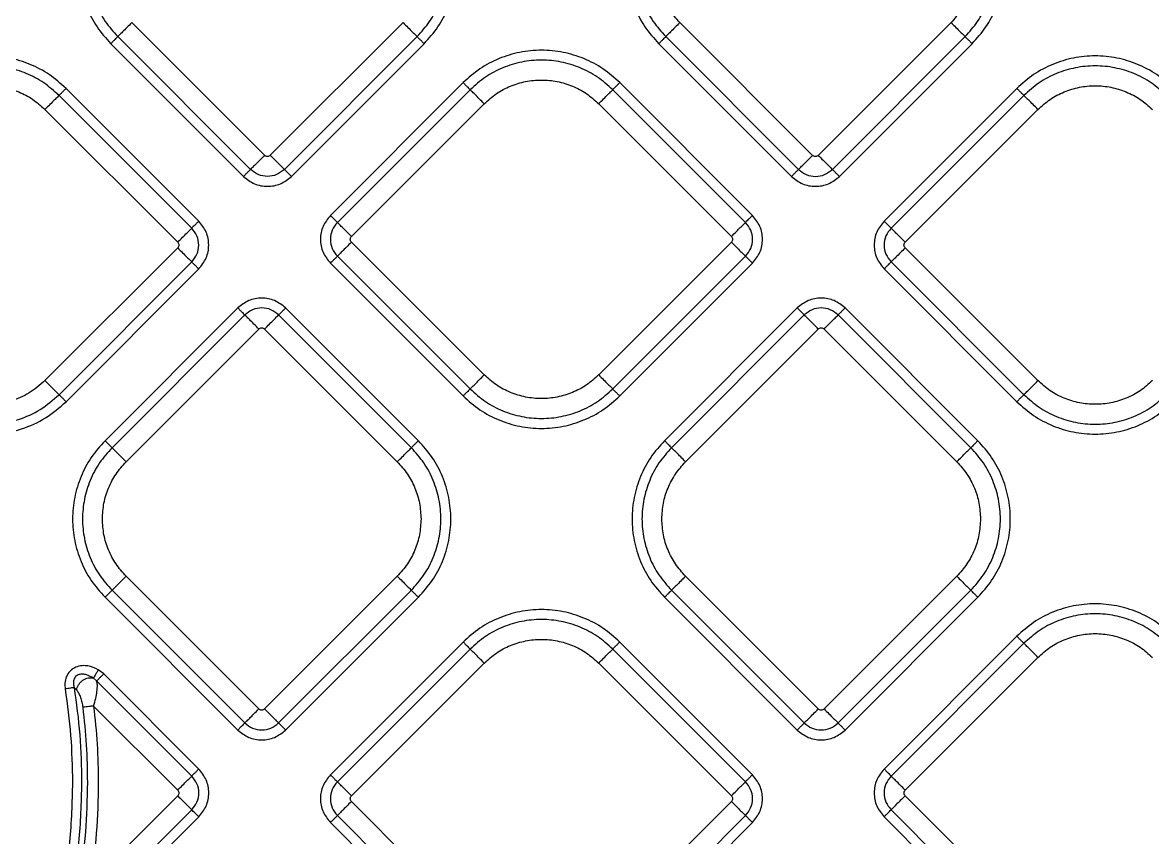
# Model space of a CAD drawing. Extents: x 400 to 501, y 484 to 634.
# Drawn here: x 439.63 to 445.24, y 544.39 to 548.44 of the extents above; entities that cross this region are included whole.
import ezdxf

# ---------------------------------------------------------------- set-up
doc = ezdxf.new("R2010")
doc.units = 0
doc.header["$MEASUREMENT"] = 0
doc.layers.add('DIM', color=3, linetype='Continuous')
doc.layers.add('GEOMETRY', color=3, linetype='Continuous', lineweight=25)

# ---------------------------------------------------------------- blocks, each defined once
blk = doc.blocks.new('2026 GRANDEE')
at = {"layer": 'GEOMETRY', "ltscale": 16}
for p, q in [((-9.5928, -49.0601), (-10.2516, -48.4013)), ((-8.9057, -48.4013), (-9.5645, -49.0601)), ((-6.8733, -49.0602), (-7.5321, -48.4013)), ((-6.1862, -48.4013), (-6.845, -49.0602)), ((-10.3213, -48.471), (-9.6625, -49.1299)), ((-9.4948, -49.1299), (-8.836, -48.471)), ((-7.6019, -48.4711), (-6.943, -49.1299)), ((-6.7753, -49.1299), (-6.1165, -48.4711)), ((-10.3562, -48.5059), (-9.6974, -49.1647)), ((-9.4599, -49.1647), (-8.8011, -48.5059)), ((-7.6367, -48.5059), (-6.9779, -49.1647)), ((-6.7404, -49.1648), (-6.0816, -48.5059)), ((-8.6075, -48.6994), (-9.2664, -49.3583)), ((-7.1714, -49.3583), (-7.8302, -48.6994)), ((-9.9543, -49.4216), (-10.6131, -48.7628)), ((-9.9194, -49.3868), (-10.5783, -48.7279)), ((-8.5727, -48.7343), (-9.2315, -49.3931)), ((-7.2063, -49.3931), (-7.8651, -48.7343)), ((-5.8596, -48.7279), (-6.5184, -49.3868)), ((-5.8247, -48.7628), (-6.4835, -49.4216)), ((-10.6829, -48.8325), (-10.024, -49.4914)), ((-9.1618, -49.4629), (-8.503, -48.804)), ((-7.9348, -48.804), (-7.276, -49.4629)), ((-6.4138, -49.4914), (-5.755, -48.8325)), ((-8.503, -50.15), (-9.1618, -49.4911)), ((-7.276, -49.4911), (-7.9348, -50.15)), ((-10.024, -49.5196), (-10.6829, -50.1785)), ((-9.2315, -49.5609), (-8.5727, -50.2197)), ((-7.8651, -50.2197), (-7.2063, -49.5609)), ((-5.755, -50.1785), (-6.4138, -49.5196)), ((-10.6131, -50.2482), (-9.9543, -49.5894)), ((-9.2664, -49.5957), (-8.6075, -50.2546)), ((-7.8302, -50.2546), (-7.1714, -49.5957)), ((-6.4835, -49.5894), (-5.8247, -50.2482)), ((-10.5783, -50.2831), (-9.9194, -49.6242)), ((-6.5184, -49.6242), (-5.8596, -50.2831)), ((-9.7259, -49.8178), (-10.3847, -50.4766)), ((-8.8296, -50.4766), (-9.4884, -49.8178)), ((-6.9494, -49.8178), (-7.6082, -50.4766)), ((-6.0531, -50.4766), (-6.7119, -49.8178)), ((-9.691, -49.8526), (-10.3499, -50.5115)), ((-8.8645, -50.5115), (-9.5233, -49.8526)), ((-6.9145, -49.8526), (-7.5733, -50.5114)), ((-6.088, -50.5114), (-6.7468, -49.8526)), ((-10.2801, -50.5812), (-9.6213, -49.9224)), ((-9.593, -49.9224), (-8.9342, -50.5812)), ((-7.5036, -50.5812), (-6.8448, -49.9223)), ((-6.8165, -49.9223), (-6.1577, -50.5812)), ((-9.6213, -51.8082), (-10.2801, -51.1493)), ((-8.9342, -51.1493), (-9.593, -51.8082)), ((-6.8448, -51.8081), (-7.5036, -51.1493)), ((-6.1577, -51.1493), (-6.8165, -51.8081)), ((-10.3499, -51.2191), (-9.691, -51.8779)), ((-9.5233, -51.8779), (-8.8645, -51.2191)), ((-7.5733, -51.219), (-6.9145, -51.8779)), ((-6.7468, -51.8779), (-6.088, -51.219)), ((-10.3847, -51.2539), (-9.7259, -51.9127)), ((-9.4884, -51.9128), (-8.8296, -51.2539)), ((-7.6082, -51.2539), (-6.9494, -51.9127)), ((-6.7119, -51.9127), (-6.0531, -51.2539)), ((-5.8595, -51.4474), (-6.5184, -52.1063)), ((-8.6076, -51.4759), (-9.2664, -52.1348)), ((-8.5727, -51.5108), (-9.2315, -52.1696)), ((-7.2063, -52.1696), (-7.8651, -51.5108)), ((-7.1714, -52.1348), (-7.8303, -51.4759)), ((-5.8247, -51.4823), (-6.4835, -52.1411)), ((-9.1618, -52.2394), (-8.503, -51.5805)), ((-7.9349, -51.5805), (-7.276, -52.2394)), ((-6.4138, -52.2109), (-5.755, -51.552)), ((-10.3915, -51.6342), (-10.418, -51.6137)), ((-9.9194, -52.1063), (-10.3915, -51.6342)), ((-10.4264, -51.6691), (-10.4424, -51.656)), ((-9.9543, -52.1411), (-10.4264, -51.6691)), ((-10.5378, -51.702), (-10.5254, -51.7148)), ((-10.4412, -51.7936), (-10.024, -52.2109)), ((-10.024, -52.2391), (-10.4583, -52.6735)), ((-5.755, -52.898), (-6.4138, -52.2391)), ((-10.4477, -52.8022), (-9.9543, -52.3089)), ((-8.503, -52.9265), (-9.1618, -52.2676)), ((-7.276, -52.2676), (-7.9349, -52.9265)), ((-6.4835, -52.3089), (-6.0214, -52.771)), ((-10.4128, -52.8371), (-9.9194, -52.3437)), ((-9.2315, -52.3374), (-8.5727, -52.9962)), ((-7.8651, -52.9962), (-7.2063, -52.3374)), ((-6.5184, -52.3437), (-6.0562, -52.8059)), ((-9.2664, -52.3722), (-8.6076, -53.0311)), ((-7.8303, -53.0311), (-7.1714, -52.3722))]:
    blk.add_line(p, q, dxfattribs=at)
for points in [[(-10.3562, -47.7286), (-10.3802, -47.7555), (-10.4282, -47.8092), (-10.4784, -47.9057), (-10.5102, -48.0093), (-10.5207, -48.1172), (-10.5102, -48.2252), (-10.4784, -48.3287), (-10.4282, -48.4252), (-10.3802, -48.479), (-10.3562, -48.5059)], [(-10.3213, -47.7634), (-10.3432, -47.7879), (-10.3869, -47.8369), (-10.4326, -47.9247), (-10.4615, -48.019), (-10.4711, -48.1172), (-10.4615, -48.2155), (-10.4326, -48.3098), (-10.3869, -48.3976), (-10.3432, -48.4466), (-10.3213, -48.471)], [(-8.836, -48.471), (-8.8141, -48.4466), (-8.7704, -48.3976), (-8.7247, -48.3098), (-8.6958, -48.2155), (-8.6862, -48.1172), (-8.6958, -48.019), (-8.7247, -47.9247), (-8.7704, -47.8369), (-8.8141, -47.7879), (-8.836, -47.7634)], [(-8.8011, -48.5059), (-8.7771, -48.479), (-8.7291, -48.4252), (-8.6789, -48.3287), (-8.6471, -48.2252), (-8.6366, -48.1172), (-8.6471, -48.0093), (-8.6789, -47.9057), (-8.7291, -47.8092), (-8.7771, -47.7555), (-8.8011, -47.7286)], [(-7.6367, -47.7286), (-7.6607, -47.7555), (-7.7087, -47.8093), (-7.759, -47.9058), (-7.7907, -48.0093), (-7.8012, -48.1173), (-7.7907, -48.2252), (-7.759, -48.3288), (-7.7087, -48.4253), (-7.6607, -48.479), (-7.6367, -48.5059)], [(-7.6019, -47.7635), (-7.6237, -47.788), (-7.6674, -47.8369), (-7.7131, -47.9247), (-7.742, -48.019), (-7.7516, -48.1173), (-7.742, -48.2155), (-7.7131, -48.3098), (-7.6674, -48.3976), (-7.6237, -48.4466), (-7.6019, -48.4711)], [(-6.1165, -48.4711), (-6.0946, -48.4466), (-6.0509, -48.3976), (-6.0052, -48.3098), (-5.9763, -48.2155), (-5.9667, -48.1173), (-5.9763, -48.019), (-6.0052, -47.9247), (-6.0509, -47.8369), (-6.0946, -47.788), (-6.1165, -47.7635)], [(-6.0816, -48.5059), (-6.0576, -48.479), (-6.0096, -48.4253), (-5.9594, -48.3288), (-5.9277, -48.2252), (-5.9171, -48.1173), (-5.9277, -48.0093), (-5.9594, -47.9058), (-6.0096, -47.8093), (-6.0576, -47.7555), (-6.0816, -47.7286)], [(-7.5321, -48.4013), (-7.5497, -48.3817), (-7.5848, -48.3424), (-7.6213, -48.2719), (-7.6453, -48.1962), (-7.6483, -48.1436), (-7.6498, -48.1173)], [(-6.0685, -48.1173), (-6.07, -48.1436), (-6.073, -48.1962), (-6.097, -48.2719), (-6.1335, -48.3424), (-6.1686, -48.3817), (-6.1862, -48.4013)], [(-10.2516, -48.4013), (-10.2599, -48.4096), (-10.2765, -48.4261), (-10.2981, -48.4478), (-10.3147, -48.4644), (-10.3191, -48.4688), (-10.3213, -48.471)], [(-8.9057, -48.4013), (-8.8974, -48.4096), (-8.8808, -48.4261), (-8.8592, -48.4478), (-8.8426, -48.4644), (-8.8382, -48.4688), (-8.836, -48.471)], [(-7.5321, -48.4013), (-7.5404, -48.4096), (-7.557, -48.4262), (-7.5786, -48.4478), (-7.5952, -48.4644), (-7.5996, -48.4688), (-7.6019, -48.4711)], [(-6.1862, -48.4013), (-6.1779, -48.4096), (-6.1614, -48.4262), (-6.1397, -48.4478), (-6.1231, -48.4644), (-6.1187, -48.4688), (-6.1165, -48.4711)], [(-10.3562, -48.5059), (-10.3521, -48.5017), (-10.3438, -48.4935), (-10.333, -48.4826), (-10.3247, -48.4743), (-10.3225, -48.4721), (-10.3213, -48.471)], [(-8.8011, -48.5059), (-8.8052, -48.5017), (-8.8135, -48.4935), (-8.8243, -48.4826), (-8.8326, -48.4743), (-8.8348, -48.4721), (-8.836, -48.471)], [(-7.6367, -48.5059), (-7.6326, -48.5018), (-7.6243, -48.4935), (-7.6135, -48.4827), (-7.6052, -48.4744), (-7.603, -48.4722), (-7.6019, -48.4711)], [(-6.0816, -48.5059), (-6.0857, -48.5018), (-6.094, -48.4935), (-6.1048, -48.4827), (-6.1131, -48.4744), (-6.1154, -48.4722), (-6.1165, -48.4711)], [(-7.8302, -48.6994), (-7.8571, -48.6754), (-7.9109, -48.6275), (-8.0074, -48.5772), (-8.1109, -48.5455), (-8.2189, -48.5349), (-8.3269, -48.5455), (-8.4304, -48.5772), (-8.5269, -48.6275), (-8.5807, -48.6754), (-8.6075, -48.6994)], [(-10.5783, -48.7279), (-10.6052, -48.704), (-10.6589, -48.656), (-10.7554, -48.6057), (-10.859, -48.574), (-10.9669, -48.5634), (-11.0749, -48.574), (-11.1784, -48.6057), (-11.2749, -48.656), (-11.3287, -48.704), (-11.3556, -48.7279)], [(-7.8651, -48.7343), (-7.8896, -48.7125), (-7.9385, -48.6688), (-8.0264, -48.623), (-8.1206, -48.5942), (-8.2189, -48.5846), (-8.3172, -48.5942), (-8.4114, -48.623), (-8.4993, -48.6688), (-8.5482, -48.7125), (-8.5727, -48.7343)], [(-5.0823, -48.7279), (-5.1092, -48.704), (-5.1629, -48.656), (-5.2594, -48.6057), (-5.363, -48.574), (-5.4709, -48.5634), (-5.5789, -48.574), (-5.6824, -48.6057), (-5.7789, -48.656), (-5.8327, -48.704), (-5.8596, -48.7279)], [(-10.6131, -48.7628), (-10.6376, -48.741), (-10.6866, -48.6973), (-10.7744, -48.6515), (-10.8686, -48.6227), (-10.9669, -48.6131), (-11.0652, -48.6227), (-11.1595, -48.6515), (-11.2473, -48.6973), (-11.2962, -48.741), (-11.3207, -48.7628)], [(-5.1171, -48.7628), (-5.1416, -48.741), (-5.1906, -48.6973), (-5.2784, -48.6515), (-5.3726, -48.6227), (-5.4709, -48.6131), (-5.5692, -48.6227), (-5.6635, -48.6515), (-5.7513, -48.6973), (-5.8002, -48.741), (-5.8247, -48.7628)], [(-11.251, -48.8325), (-11.2313, -48.815), (-11.192, -48.7799), (-11.1215, -48.7432), (-11.0458, -48.72), (-10.9669, -48.7123), (-10.888, -48.72), (-10.8123, -48.7432), (-10.7418, -48.7799), (-10.7025, -48.815), (-10.6829, -48.8325)], [(-8.6075, -48.6994), (-8.6034, -48.7036), (-8.5951, -48.7119), (-8.5843, -48.7227), (-8.576, -48.731), (-8.5738, -48.7332), (-8.5727, -48.7343)], [(-8.503, -48.804), (-8.4833, -48.7865), (-8.444, -48.7514), (-8.3735, -48.7147), (-8.2978, -48.6915), (-8.2189, -48.6838), (-8.14, -48.6915), (-8.0643, -48.7147), (-7.9938, -48.7514), (-7.9545, -48.7865), (-7.9348, -48.804)], [(-7.8302, -48.6994), (-7.8344, -48.7036), (-7.8427, -48.7119), (-7.8535, -48.7227), (-7.8618, -48.731), (-7.864, -48.7332), (-7.8651, -48.7343)], [(-5.755, -48.8325), (-5.7353, -48.815), (-5.696, -48.7799), (-5.6255, -48.7432), (-5.5498, -48.72), (-5.4709, -48.7123), (-5.392, -48.72), (-5.3163, -48.7432), (-5.2458, -48.7799), (-5.2065, -48.815), (-5.1869, -48.8325)], [(-10.6131, -48.7628), (-10.6153, -48.765), (-10.6198, -48.7694), (-10.6364, -48.786), (-10.658, -48.8077), (-10.6746, -48.8243), (-10.6829, -48.8325)], [(-10.6131, -48.7628), (-10.612, -48.7617), (-10.6098, -48.7595), (-10.6015, -48.7512), (-10.5907, -48.7404), (-10.5824, -48.7321), (-10.5783, -48.7279)], [(-8.503, -48.804), (-8.5112, -48.7957), (-8.5278, -48.7792), (-8.5494, -48.7575), (-8.566, -48.7409), (-8.5705, -48.7365), (-8.5727, -48.7343)], [(-7.9348, -48.804), (-7.9265, -48.7957), (-7.91, -48.7792), (-7.8883, -48.7575), (-7.8717, -48.7409), (-7.8673, -48.7365), (-7.8651, -48.7343)], [(-5.8596, -48.7279), (-5.8554, -48.7321), (-5.8472, -48.7404), (-5.8363, -48.7512), (-5.828, -48.7595), (-5.8258, -48.7617), (-5.8247, -48.7628)], [(-5.755, -48.8325), (-5.7633, -48.8243), (-5.7798, -48.8077), (-5.8015, -48.786), (-5.8181, -48.7694), (-5.8225, -48.765), (-5.8247, -48.7628)], [(-9.5928, -49.0601), (-9.6011, -49.0684), (-9.6176, -49.085), (-9.6393, -49.1066), (-9.6559, -49.1232), (-9.6603, -49.1276), (-9.6625, -49.1299)], [(-9.5645, -49.0601), (-9.5562, -49.0684), (-9.5397, -49.085), (-9.518, -49.1066), (-9.5014, -49.1232), (-9.497, -49.1276), (-9.4948, -49.1299)], [(-6.943, -49.1299), (-6.9408, -49.1277), (-6.9364, -49.1233), (-6.9198, -49.1067), (-6.8981, -49.085), (-6.8816, -49.0684), (-6.8733, -49.0602)], [(-6.845, -49.0602), (-6.8367, -49.0684), (-6.8202, -49.085), (-6.7985, -49.1067), (-6.7819, -49.1233), (-6.7775, -49.1277), (-6.7753, -49.1299)], [(-9.6625, -49.1299), (-9.6636, -49.131), (-9.6658, -49.1332), (-9.6741, -49.1415), (-9.685, -49.1523), (-9.6932, -49.1606), (-9.6974, -49.1647)], [(-9.4599, -49.1647), (-9.4641, -49.1606), (-9.4723, -49.1523), (-9.4832, -49.1415), (-9.4915, -49.1332), (-9.4937, -49.131), (-9.4948, -49.1299)], [(-6.943, -49.1299), (-6.9441, -49.131), (-6.9463, -49.1332), (-6.9546, -49.1415), (-6.9655, -49.1523), (-6.9737, -49.1606), (-6.9779, -49.1647)], [(-6.7404, -49.1647), (-6.7446, -49.1606), (-6.7529, -49.1523), (-6.7637, -49.1415), (-6.772, -49.1332), (-6.7742, -49.131), (-6.7753, -49.1299)], [(-9.9194, -49.3868), (-9.9236, -49.3909), (-9.9319, -49.3992), (-9.9427, -49.41), (-9.951, -49.4183), (-9.9532, -49.4205), (-9.9543, -49.4216)], [(-9.2664, -49.3583), (-9.2622, -49.3624), (-9.254, -49.3707), (-9.2431, -49.3815), (-9.2348, -49.3898), (-9.2326, -49.392), (-9.2315, -49.3931)], [(-9.1618, -49.4629), (-9.1701, -49.4546), (-9.1866, -49.438), (-9.2083, -49.4164), (-9.2249, -49.3998), (-9.2293, -49.3953), (-9.2315, -49.3931)], [(-7.276, -49.4629), (-7.2677, -49.4546), (-7.2512, -49.438), (-7.2295, -49.4164), (-7.2129, -49.3998), (-7.2085, -49.3953), (-7.2063, -49.3931)], [(-7.1714, -49.3583), (-7.1755, -49.3624), (-7.1838, -49.3707), (-7.1947, -49.3815), (-7.203, -49.3898), (-7.2052, -49.392), (-7.2063, -49.3931)], [(-6.5184, -49.3868), (-6.5143, -49.3909), (-6.506, -49.3992), (-6.4952, -49.41), (-6.4869, -49.4183), (-6.4847, -49.4205), (-6.4835, -49.4216)], [(-10.024, -49.4914), (-10.0157, -49.4831), (-9.9992, -49.4665), (-9.9775, -49.4449), (-9.9609, -49.4283), (-9.9565, -49.4239), (-9.9543, -49.4216)], [(-6.4138, -49.4914), (-6.4221, -49.4831), (-6.4387, -49.4665), (-6.4603, -49.4449), (-6.4769, -49.4283), (-6.4813, -49.4239), (-6.4835, -49.4216)], [(-9.1618, -49.4911), (-9.1701, -49.4994), (-9.1866, -49.516), (-9.2083, -49.5376), (-9.2249, -49.5542), (-9.2293, -49.5586), (-9.2315, -49.5609)], [(-7.276, -49.4911), (-7.2677, -49.4994), (-7.2512, -49.516), (-7.2295, -49.5376), (-7.2129, -49.5542), (-7.2085, -49.5586), (-7.2063, -49.5609)], [(-10.024, -49.5196), (-10.0157, -49.5279), (-9.9992, -49.5445), (-9.9775, -49.5661), (-9.9609, -49.5827), (-9.9565, -49.5872), (-9.9543, -49.5894)], [(-9.2664, -49.5957), (-9.2622, -49.5916), (-9.254, -49.5833), (-9.2431, -49.5725), (-9.2348, -49.5642), (-9.2326, -49.562), (-9.2315, -49.5609)], [(-7.1714, -49.5957), (-7.1755, -49.5916), (-7.1838, -49.5833), (-7.1947, -49.5725), (-7.203, -49.5642), (-7.2052, -49.562), (-7.2063, -49.5609)], [(-6.4138, -49.5196), (-6.4221, -49.5279), (-6.4387, -49.5445), (-6.4603, -49.5661), (-6.4769, -49.5827), (-6.4813, -49.5872), (-6.4835, -49.5894)], [(-9.9194, -49.6242), (-9.9236, -49.6201), (-9.9319, -49.6118), (-9.9427, -49.601), (-9.951, -49.5927), (-9.9532, -49.5905), (-9.9543, -49.5894)], [(-6.5184, -49.6242), (-6.5143, -49.6201), (-6.506, -49.6118), (-6.4952, -49.601), (-6.4869, -49.5927), (-6.4847, -49.5905), (-6.4835, -49.5894)], [(-9.7259, -49.8178), (-9.7217, -49.8219), (-9.7135, -49.8302), (-9.7026, -49.841), (-9.6943, -49.8493), (-9.6921, -49.8515), (-9.691, -49.8526)], [(-9.4884, -49.8178), (-9.4926, -49.8219), (-9.5009, -49.8302), (-9.5117, -49.841), (-9.52, -49.8493), (-9.5222, -49.8515), (-9.5233, -49.8526)], [(-6.9494, -49.8178), (-6.9452, -49.8219), (-6.937, -49.8302), (-6.9261, -49.841), (-6.9178, -49.8493), (-6.9156, -49.8515), (-6.9145, -49.8526)], [(-6.7119, -49.8178), (-6.7161, -49.8219), (-6.7243, -49.8302), (-6.7352, -49.841), (-6.7435, -49.8493), (-6.7457, -49.8515), (-6.7468, -49.8526)], [(-9.6213, -49.9224), (-9.6296, -49.9141), (-9.6461, -49.8975), (-9.6678, -49.8759), (-9.6844, -49.8593), (-9.6888, -49.8549), (-9.691, -49.8526)], [(-9.593, -49.9224), (-9.5847, -49.9141), (-9.5682, -49.8975), (-9.5465, -49.8759), (-9.5299, -49.8593), (-9.5255, -49.8549), (-9.5233, -49.8526)], [(-6.8448, -49.9223), (-6.8531, -49.9141), (-6.8696, -49.8975), (-6.8913, -49.8758), (-6.9079, -49.8593), (-6.9123, -49.8548), (-6.9145, -49.8526)], [(-6.8165, -49.9223), (-6.8082, -49.9141), (-6.7917, -49.8975), (-6.77, -49.8758), (-6.7534, -49.8593), (-6.749, -49.8548), (-6.7468, -49.8526)], [(-10.6829, -50.1785), (-10.7082, -50.2004), (-10.7588, -50.2442), (-10.8522, -50.2832), (-10.9518, -50.3012), (-11.0181, -50.2919), (-11.0513, -50.2872)], [(-10.6829, -50.1785), (-10.6746, -50.1868), (-10.658, -50.2033), (-10.6364, -50.225), (-10.6198, -50.2416), (-10.6153, -50.246), (-10.6131, -50.2482)], [(-8.5727, -50.2197), (-8.5705, -50.2175), (-8.566, -50.2131), (-8.5494, -50.1965), (-8.5278, -50.1748), (-8.5112, -50.1582), (-8.503, -50.15)], [(-7.9348, -50.15), (-7.9545, -50.1675), (-7.9938, -50.2026), (-8.0643, -50.2393), (-8.14, -50.2625), (-8.2189, -50.2702), (-8.2978, -50.2625), (-8.3735, -50.2393), (-8.444, -50.2026), (-8.4833, -50.1675), (-8.503, -50.15)], [(-7.9348, -50.15), (-7.9265, -50.1582), (-7.91, -50.1748), (-7.8883, -50.1965), (-7.8717, -50.2131), (-7.8673, -50.2175), (-7.8651, -50.2197)], [(-5.8247, -50.2482), (-5.8225, -50.246), (-5.8181, -50.2416), (-5.8015, -50.225), (-5.7798, -50.2033), (-5.7633, -50.1868), (-5.755, -50.1785)], [(-5.1869, -50.1785), (-5.2065, -50.196), (-5.2458, -50.2311), (-5.3163, -50.2678), (-5.392, -50.291), (-5.4709, -50.2987), (-5.5498, -50.291), (-5.6255, -50.2678), (-5.696, -50.2311), (-5.7353, -50.196), (-5.755, -50.1785)], [(-8.5727, -50.2197), (-8.5738, -50.2208), (-8.576, -50.223), (-8.5843, -50.2313), (-8.5951, -50.2421), (-8.6034, -50.2504), (-8.6075, -50.2546)], [(-8.5727, -50.2197), (-8.5482, -50.2415), (-8.4993, -50.2852), (-8.4114, -50.331), (-8.3172, -50.3598), (-8.2189, -50.3694), (-8.1206, -50.3598), (-8.0264, -50.331), (-7.9385, -50.2852), (-7.8896, -50.2415), (-7.8651, -50.2197)], [(-7.8302, -50.2546), (-7.8344, -50.2504), (-7.8427, -50.2421), (-7.8535, -50.2313), (-7.8618, -50.223), (-7.864, -50.2208), (-7.8651, -50.2197)], [(-11.0567, -50.4367), (-11.0133, -50.4408), (-10.9265, -50.4492), (-10.7975, -50.422), (-10.6769, -50.3691), (-10.6111, -50.3117), (-10.5783, -50.2831)], [(-11.0487, -50.388), (-11.0091, -50.3918), (-10.9301, -50.3994), (-10.8127, -50.3747), (-10.7029, -50.3265), (-10.6431, -50.2743), (-10.6131, -50.2482)], [(-10.5783, -50.2831), (-10.5824, -50.2789), (-10.5907, -50.2706), (-10.6015, -50.2598), (-10.6098, -50.2515), (-10.612, -50.2493), (-10.6131, -50.2482)], [(-8.6075, -50.2546), (-8.5807, -50.2785), (-8.5269, -50.3265), (-8.4304, -50.3768), (-8.3269, -50.4085), (-8.2189, -50.4191), (-8.1109, -50.4085), (-8.0074, -50.3768), (-7.9109, -50.3265), (-7.8571, -50.2785), (-7.8302, -50.2546)], [(-5.8247, -50.2482), (-5.8258, -50.2493), (-5.828, -50.2515), (-5.8363, -50.2598), (-5.8472, -50.2706), (-5.8554, -50.2789), (-5.8596, -50.2831)], [(-5.8596, -50.2831), (-5.8327, -50.3071), (-5.7789, -50.355), (-5.6824, -50.4053), (-5.5789, -50.437), (-5.4709, -50.4476), (-5.363, -50.437), (-5.2594, -50.4053), (-5.1629, -50.355), (-5.1092, -50.3071), (-5.0823, -50.2831)], [(-5.8247, -50.2482), (-5.8002, -50.27), (-5.7513, -50.3137), (-5.6635, -50.3595), (-5.5692, -50.3883), (-5.4709, -50.3979), (-5.3726, -50.3883), (-5.2784, -50.3595), (-5.1906, -50.3137), (-5.1416, -50.27), (-5.1171, -50.2482)], [(-10.3847, -50.4766), (-10.4087, -50.5035), (-10.4567, -50.5573), (-10.507, -50.6538), (-10.5387, -50.7573), (-10.5492, -50.8653), (-10.5387, -50.9732), (-10.507, -51.0768), (-10.4567, -51.1733), (-10.4087, -51.227), (-10.3847, -51.2539)], [(-10.3499, -50.5115), (-10.3717, -50.536), (-10.4154, -50.5849), (-10.4611, -50.6727), (-10.49, -50.767), (-10.4996, -50.8653), (-10.49, -50.9635), (-10.4611, -51.0578), (-10.4154, -51.1456), (-10.3717, -51.1946), (-10.3499, -51.2191)], [(-10.3847, -50.4766), (-10.3806, -50.4808), (-10.3723, -50.489), (-10.3615, -50.4999), (-10.3532, -50.5082), (-10.351, -50.5104), (-10.3499, -50.5115)], [(-10.2801, -50.5812), (-10.2884, -50.5729), (-10.305, -50.5564), (-10.3266, -50.5347), (-10.3432, -50.5181), (-10.3476, -50.5137), (-10.3499, -50.5115)], [(-8.9342, -50.5812), (-8.9259, -50.5729), (-8.9094, -50.5564), (-8.8877, -50.5347), (-8.8711, -50.5181), (-8.8667, -50.5137), (-8.8645, -50.5115)], [(-8.8296, -50.4766), (-8.8337, -50.4808), (-8.842, -50.489), (-8.8528, -50.4999), (-8.8611, -50.5082), (-8.8634, -50.5104), (-8.8645, -50.5115)], [(-8.8645, -51.2191), (-8.8426, -51.1946), (-8.7989, -51.1456), (-8.7532, -51.0578), (-8.7243, -50.9635), (-8.7147, -50.8653), (-8.7243, -50.767), (-8.7532, -50.6727), (-8.7989, -50.5849), (-8.8426, -50.536), (-8.8645, -50.5115)], [(-8.8296, -51.2539), (-8.8056, -51.227), (-8.7576, -51.1733), (-8.7074, -51.0768), (-8.6757, -50.9732), (-8.6651, -50.8653), (-8.6757, -50.7573), (-8.7074, -50.6538), (-8.7576, -50.5573), (-8.8056, -50.5035), (-8.8296, -50.4766)], [(-7.6082, -50.4766), (-7.6322, -50.5035), (-7.6802, -50.5572), (-7.7304, -50.6537), (-7.7622, -50.7573), (-7.7727, -50.8652), (-7.7622, -50.9732), (-7.7304, -51.0767), (-7.6802, -51.1732), (-7.6322, -51.227), (-7.6082, -51.2539)], [(-7.5733, -50.5114), (-7.5952, -50.5359), (-7.6389, -50.5849), (-7.6846, -50.6727), (-7.7135, -50.767), (-7.7231, -50.8652), (-7.7135, -50.9635), (-7.6846, -51.0578), (-7.6389, -51.1456), (-7.5952, -51.1946), (-7.5733, -51.219)], [(-7.6082, -50.4766), (-7.6041, -50.4807), (-7.5958, -50.489), (-7.585, -50.4998), (-7.5767, -50.5081), (-7.5745, -50.5103), (-7.5733, -50.5114)], [(-7.5036, -50.5812), (-7.5119, -50.5729), (-7.5285, -50.5563), (-7.5501, -50.5347), (-7.5667, -50.5181), (-7.5711, -50.5137), (-7.5733, -50.5114)], [(-6.1577, -50.5812), (-6.1494, -50.5729), (-6.1328, -50.5563), (-6.1112, -50.5347), (-6.0946, -50.5181), (-6.0902, -50.5137), (-6.088, -50.5114)], [(-6.0531, -50.4766), (-6.0572, -50.4807), (-6.0655, -50.489), (-6.0763, -50.4998), (-6.0846, -50.5081), (-6.0868, -50.5103), (-6.088, -50.5114)], [(-6.088, -51.219), (-6.0661, -51.1946), (-6.0224, -51.1456), (-5.9767, -51.0578), (-5.9478, -50.9635), (-5.9382, -50.8652), (-5.9478, -50.767), (-5.9767, -50.6727), (-6.0224, -50.5849), (-6.0661, -50.5359), (-6.088, -50.5114)], [(-6.0531, -51.2539), (-6.0291, -51.227), (-5.9811, -51.1732), (-5.9309, -51.0767), (-5.8991, -50.9732), (-5.8886, -50.8652), (-5.8991, -50.7573), (-5.9309, -50.6537), (-5.9811, -50.5572), (-6.0291, -50.5035), (-6.0531, -50.4766)], [(-10.3978, -50.8653), (-10.3963, -50.839), (-10.3933, -50.7864), (-10.3693, -50.7107), (-10.3328, -50.6401), (-10.2977, -50.6009), (-10.2801, -50.5812)], [(-8.9342, -50.5812), (-8.9166, -50.6009), (-8.8815, -50.6401), (-8.845, -50.7107), (-8.821, -50.7864), (-8.818, -50.839), (-8.8165, -50.8653)], [(-7.6213, -50.8652), (-7.6198, -50.8389), (-7.6168, -50.7863), (-7.5928, -50.7106), (-7.5563, -50.6401), (-7.5212, -50.6008), (-7.5036, -50.5812)], [(-6.1577, -50.5812), (-6.1401, -50.6008), (-6.105, -50.6401), (-6.0685, -50.7106), (-6.0445, -50.7863), (-6.0415, -50.8389), (-6.04, -50.8652)], [(-10.2801, -51.1493), (-10.2977, -51.1297), (-10.3328, -51.0904), (-10.3693, -51.0199), (-10.3933, -50.9442), (-10.3963, -50.8916), (-10.3978, -50.8653)], [(-8.8165, -50.8653), (-8.818, -50.8916), (-8.821, -50.9442), (-8.845, -51.0199), (-8.8815, -51.0904), (-8.9166, -51.1297), (-8.9342, -51.1493)], [(-7.5036, -51.1493), (-7.5212, -51.1297), (-7.5563, -51.0904), (-7.5928, -51.0198), (-7.6168, -50.9441), (-7.6198, -50.8915), (-7.6213, -50.8652)], [(-6.04, -50.8652), (-6.0415, -50.8915), (-6.0445, -50.9441), (-6.0685, -51.0198), (-6.105, -51.0904), (-6.1401, -51.1297), (-6.1577, -51.1493)], [(-10.2801, -51.1493), (-10.2884, -51.1576), (-10.305, -51.1742), (-10.3266, -51.1958), (-10.3432, -51.2124), (-10.3476, -51.2168), (-10.3499, -51.2191)], [(-8.9342, -51.1493), (-8.9259, -51.1576), (-8.9094, -51.1742), (-8.8877, -51.1958), (-8.8711, -51.2124), (-8.8667, -51.2168), (-8.8645, -51.2191)], [(-7.5036, -51.1493), (-7.5119, -51.1576), (-7.5285, -51.1741), (-7.5501, -51.1958), (-7.5667, -51.2124), (-7.5711, -51.2168), (-7.5733, -51.219)], [(-6.1577, -51.1493), (-6.1494, -51.1576), (-6.1328, -51.1741), (-6.1112, -51.1958), (-6.0946, -51.2124), (-6.0902, -51.2168), (-6.088, -51.219)], [(-10.3847, -51.2539), (-10.3806, -51.2498), (-10.3723, -51.2415), (-10.3615, -51.2307), (-10.3532, -51.2224), (-10.351, -51.2202), (-10.3499, -51.2191)], [(-8.8296, -51.2539), (-8.8337, -51.2498), (-8.842, -51.2415), (-8.8528, -51.2307), (-8.8611, -51.2224), (-8.8634, -51.2202), (-8.8645, -51.2191)], [(-7.6082, -51.2539), (-7.6041, -51.2497), (-7.5958, -51.2415), (-7.585, -51.2306), (-7.5767, -51.2223), (-7.5745, -51.2201), (-7.5733, -51.219)], [(-6.0531, -51.2539), (-6.0572, -51.2497), (-6.0655, -51.2415), (-6.0763, -51.2306), (-6.0846, -51.2223), (-6.0868, -51.2201), (-6.088, -51.219)], [(-5.0822, -51.4474), (-5.1091, -51.4234), (-5.1629, -51.3755), (-5.2594, -51.3252), (-5.3629, -51.2935), (-5.4709, -51.2829), (-5.5789, -51.2935), (-5.6824, -51.3252), (-5.7789, -51.3755), (-5.8327, -51.4234), (-5.8595, -51.4474)], [(-7.8303, -51.4759), (-7.8572, -51.452), (-7.9109, -51.404), (-8.0074, -51.3537), (-8.111, -51.322), (-8.2189, -51.3114), (-8.3269, -51.322), (-8.4304, -51.3537), (-8.5269, -51.404), (-8.5807, -51.452), (-8.6076, -51.4759)], [(-5.1171, -51.4823), (-5.1416, -51.4605), (-5.1905, -51.4168), (-5.2784, -51.371), (-5.3726, -51.3422), (-5.4709, -51.3326), (-5.5692, -51.3422), (-5.6634, -51.371), (-5.7513, -51.4168), (-5.8002, -51.4605), (-5.8247, -51.4823)], [(-7.8651, -51.5108), (-7.8896, -51.489), (-7.9386, -51.4453), (-8.0264, -51.3995), (-8.1206, -51.3707), (-8.2189, -51.3611), (-8.3172, -51.3707), (-8.4115, -51.3995), (-8.4993, -51.4453), (-8.5482, -51.489), (-8.5727, -51.5108)], [(-8.503, -51.5805), (-8.4833, -51.563), (-8.444, -51.5279), (-8.3735, -51.4912), (-8.2978, -51.468), (-8.2189, -51.4603), (-8.14, -51.468), (-8.0643, -51.4912), (-7.9938, -51.5279), (-7.9545, -51.563), (-7.9349, -51.5805)], [(-5.8595, -51.4474), (-5.8554, -51.4516), (-5.8471, -51.4599), (-5.8363, -51.4707), (-5.828, -51.479), (-5.8258, -51.4812), (-5.8247, -51.4823)], [(-5.755, -51.552), (-5.7353, -51.5345), (-5.696, -51.4994), (-5.6255, -51.4627), (-5.5498, -51.4395), (-5.4709, -51.4318), (-5.392, -51.4395), (-5.3163, -51.4627), (-5.2458, -51.4994), (-5.2065, -51.5345), (-5.1868, -51.552)], [(-8.6076, -51.4759), (-8.6034, -51.4801), (-8.5952, -51.4884), (-8.5843, -51.4992), (-8.576, -51.5075), (-8.5738, -51.5097), (-8.5727, -51.5108)], [(-8.503, -51.5805), (-8.5113, -51.5723), (-8.5278, -51.5557), (-8.5495, -51.534), (-8.5661, -51.5174), (-8.5705, -51.513), (-8.5727, -51.5108)], [(-7.9349, -51.5805), (-7.9266, -51.5723), (-7.91, -51.5557), (-7.8884, -51.534), (-7.8718, -51.5174), (-7.8673, -51.513), (-7.8651, -51.5108)], [(-7.8303, -51.4759), (-7.8344, -51.4801), (-7.8427, -51.4884), (-7.8535, -51.4992), (-7.8618, -51.5075), (-7.864, -51.5097), (-7.8651, -51.5108)], [(-5.755, -51.552), (-5.7632, -51.5437), (-5.7798, -51.5272), (-5.8014, -51.5055), (-5.818, -51.4889), (-5.8225, -51.4845), (-5.8247, -51.4823)], [(-10.3915, -51.6342), (-10.3956, -51.6383), (-10.4039, -51.6466), (-10.4147, -51.6574), (-10.423, -51.6657), (-10.4252, -51.6679), (-10.4264, -51.6691)], [(-10.5378, -51.702), (-10.5402, -51.7024), (-10.5448, -51.7031), (-10.5558, -51.7049), (-10.5686, -51.7069), (-10.5779, -51.7083), (-10.5826, -51.7091)], [(-10.5826, -51.7091), (-10.5721, -51.7861), (-10.551, -51.9402), (-10.5479, -52.0957), (-10.5464, -52.1734)], [(-10.5378, -51.702), (-10.5271, -51.7802), (-10.5057, -51.9367), (-10.5026, -52.0945), (-10.5011, -52.1734)], [(-10.4412, -51.7936), (-10.4469, -51.7943), (-10.4581, -51.7957), (-10.4736, -51.7976), (-10.4868, -51.7992), (-10.4924, -51.7999), (-10.4952, -51.8002)], [(-10.4952, -51.8002), (-10.4886, -51.8623), (-10.4753, -51.9863), (-10.4734, -52.1111), (-10.4724, -52.1734)], [(-10.4412, -51.7936), (-10.4345, -51.8568), (-10.421, -51.983), (-10.419, -52.1099), (-10.4181, -52.1734)], [(-9.691, -51.8779), (-9.6888, -51.8757), (-9.6844, -51.8713), (-9.6678, -51.8547), (-9.6461, -51.833), (-9.6296, -51.8164), (-9.6213, -51.8082)], [(-9.593, -51.8082), (-9.5847, -51.8164), (-9.5682, -51.833), (-9.5465, -51.8547), (-9.5299, -51.8713), (-9.5255, -51.8757), (-9.5233, -51.8779)], [(-6.9145, -51.8779), (-6.9123, -51.8756), (-6.9079, -51.8712), (-6.8913, -51.8546), (-6.8696, -51.833), (-6.8531, -51.8164), (-6.8448, -51.8081)], [(-6.8165, -51.8081), (-6.8082, -51.8164), (-6.7917, -51.833), (-6.77, -51.8546), (-6.7534, -51.8712), (-6.749, -51.8756), (-6.7468, -51.8779)], [(-9.691, -51.8779), (-9.6921, -51.879), (-9.6943, -51.8812), (-9.7026, -51.8895), (-9.7135, -51.9003), (-9.7217, -51.9086), (-9.7259, -51.9127)], [(-9.4884, -51.9127), (-9.4926, -51.9086), (-9.5009, -51.9003), (-9.5117, -51.8895), (-9.52, -51.8812), (-9.5222, -51.879), (-9.5233, -51.8779)], [(-6.9145, -51.8779), (-6.9156, -51.879), (-6.9178, -51.8812), (-6.9261, -51.8895), (-6.937, -51.9003), (-6.9452, -51.9086), (-6.9494, -51.9127)], [(-6.7119, -51.9127), (-6.7161, -51.9086), (-6.7243, -51.9003), (-6.7352, -51.8895), (-6.7435, -51.8812), (-6.7457, -51.879), (-6.7468, -51.8779)], [(-10.024, -52.2109), (-10.0157, -52.2026), (-9.9992, -52.186), (-9.9775, -52.1644), (-9.9609, -52.1478), (-9.9565, -52.1433), (-9.9543, -52.1411)], [(-9.9194, -52.1063), (-9.9235, -52.1104), (-9.9318, -52.1187), (-9.9427, -52.1295), (-9.951, -52.1378), (-9.9532, -52.14), (-9.9543, -52.1411)], [(-9.2664, -52.1348), (-9.2623, -52.1389), (-9.254, -52.1472), (-9.2432, -52.158), (-9.2349, -52.1663), (-9.2327, -52.1685), (-9.2315, -52.1696)], [(-7.1714, -52.1348), (-7.1756, -52.1389), (-7.1839, -52.1472), (-7.1947, -52.158), (-7.203, -52.1663), (-7.2052, -52.1685), (-7.2063, -52.1696)], [(-6.5184, -52.1063), (-6.5142, -52.1104), (-6.506, -52.1187), (-6.4951, -52.1295), (-6.4868, -52.1378), (-6.4846, -52.14), (-6.4835, -52.1411)], [(-6.4138, -52.2109), (-6.4221, -52.2026), (-6.4386, -52.186), (-6.4603, -52.1644), (-6.4769, -52.1478), (-6.4813, -52.1433), (-6.4835, -52.1411)], [(-10.5464, -52.1734), (-10.5488, -52.2718), (-10.5537, -52.4685), (-10.5874, -52.6623), (-10.6042, -52.7592)], [(-10.5011, -52.1734), (-10.5036, -52.2733), (-10.5085, -52.4729), (-10.5427, -52.6697), (-10.5598, -52.7681)], [(-10.4724, -52.1734), (-10.4741, -52.2557), (-10.4774, -52.4203), (-10.5005, -52.5833), (-10.512, -52.6648)], [(-10.4181, -52.1734), (-10.4197, -52.2572), (-10.4231, -52.4247), (-10.4466, -52.5905), (-10.4583, -52.6735)], [(-9.1618, -52.2394), (-9.1701, -52.2311), (-9.1867, -52.2145), (-9.2083, -52.1929), (-9.2249, -52.1763), (-9.2293, -52.1719), (-9.2315, -52.1696)], [(-7.276, -52.2394), (-7.2677, -52.2311), (-7.2512, -52.2145), (-7.2295, -52.1929), (-7.2129, -52.1763), (-7.2085, -52.1719), (-7.2063, -52.1696)], [(-10.024, -52.2391), (-10.0157, -52.2474), (-9.9992, -52.264), (-9.9775, -52.2856), (-9.9609, -52.3022), (-9.9565, -52.3066), (-9.9543, -52.3089)], [(-6.4138, -52.2391), (-6.4221, -52.2474), (-6.4386, -52.264), (-6.4603, -52.2856), (-6.4769, -52.3022), (-6.4813, -52.3066), (-6.4835, -52.3089)], [(-9.9194, -52.3437), (-9.9235, -52.3396), (-9.9318, -52.3313), (-9.9427, -52.3205), (-9.951, -52.3122), (-9.9532, -52.31), (-9.9543, -52.3089)], [(-9.1618, -52.2676), (-9.1701, -52.2759), (-9.1867, -52.2925), (-9.2083, -52.3141), (-9.2249, -52.3307), (-9.2293, -52.3352), (-9.2315, -52.3374)], [(-7.276, -52.2676), (-7.2677, -52.2759), (-7.2512, -52.2925), (-7.2295, -52.3141), (-7.2129, -52.3307), (-7.2085, -52.3352), (-7.2063, -52.3374)], [(-6.5184, -52.3437), (-6.5142, -52.3396), (-6.506, -52.3313), (-6.4951, -52.3205), (-6.4868, -52.3122), (-6.4846, -52.31), (-6.4835, -52.3089)], [(-9.2664, -52.3722), (-9.2623, -52.3681), (-9.254, -52.3598), (-9.2432, -52.349), (-9.2349, -52.3407), (-9.2327, -52.3385), (-9.2315, -52.3374)], [(-7.1714, -52.3722), (-7.1756, -52.3681), (-7.1839, -52.3598), (-7.1947, -52.349), (-7.203, -52.3407), (-7.2052, -52.3385), (-7.2063, -52.3374)]]:
    blk.add_open_spline(points, degree=3, dxfattribs=at)
for points, knots in [([(-9.5645, -49.0601), (-9.5666, -49.0618), (-9.5707, -49.065), (-9.5787, -49.0665), (-9.5866, -49.065), (-9.5907, -49.0618), (-9.5928, -49.0601)], [0, 0, 0, 0, 0.250227, 0.500001, 0.749773, 1, 1, 1, 1]), ([(-6.845, -49.0602), (-6.8471, -49.0618), (-6.8512, -49.0651), (-6.8592, -49.0665), (-6.8671, -49.0651), (-6.8712, -49.0618), (-6.8733, -49.0602)], [0, 0, 0, 0, 0.250227, 0.500001, 0.749773, 1, 1, 1, 1]), ([(-9.6974, -49.1647), (-9.68, -49.1785), (-9.6453, -49.206), (-9.5787, -49.2179), (-9.512, -49.206), (-9.4773, -49.1785), (-9.4599, -49.1647)], [0, 0, 0, 0, 0.2500325, 0.5000052, 0.7499624, 1, 1, 1, 1]), ([(-9.4948, -49.1299), (-9.507, -49.1396), (-9.5316, -49.159), (-9.5787, -49.1674), (-9.6257, -49.159), (-9.6503, -49.1396), (-9.6625, -49.1299)], [0, 0, 0, 0, 0.249989, 0.499995, 0.750011, 1, 1, 1, 1]), ([(-6.9779, -49.1647), (-6.9605, -49.1785), (-6.9258, -49.206), (-6.8592, -49.2179), (-6.7925, -49.206), (-6.7578, -49.1785), (-6.7404, -49.1648)], [0, 0, 0, 0, 0.250039, 0.499994, 0.749965, 1, 1, 1, 1]), ([(-6.943, -49.1299), (-6.9308, -49.1396), (-6.9063, -49.159), (-6.8592, -49.1675), (-6.8121, -49.159), (-6.7876, -49.1396), (-6.7753, -49.1299)], [0, 0, 0, 0, 0.249985, 0.499995, 0.750018, 1, 1, 1, 1]), ([(-9.9194, -49.6242), (-9.9057, -49.6069), (-9.8782, -49.5722), (-9.8663, -49.5055), (-9.8782, -49.4388), (-9.9057, -49.4041), (-9.9194, -49.3868)], [0, 0, 0, 0, 0.2500326, 0.5000053, 0.7499624, 1, 1, 1, 1]), ([(-9.2664, -49.3583), (-9.2801, -49.3756), (-9.3076, -49.4103), (-9.3196, -49.477), (-9.3076, -49.5437), (-9.2801, -49.5784), (-9.2664, -49.5957)], [0, 0, 0, 0, 0.250039, 0.499994, 0.749965, 1, 1, 1, 1]), ([(-9.2315, -49.3931), (-9.2412, -49.4054), (-9.2607, -49.4299), (-9.2691, -49.477), (-9.2607, -49.5241), (-9.2412, -49.5486), (-9.2315, -49.5609)], [0, 0, 0, 0, 0.249985, 0.499995, 0.750018, 1, 1, 1, 1]), ([(-7.2063, -49.5609), (-7.1966, -49.5486), (-7.1771, -49.5241), (-7.1687, -49.477), (-7.1771, -49.4299), (-7.1966, -49.4054), (-7.2063, -49.3931)], [0, 0, 0, 0, 0.249985, 0.499995, 0.750018, 1, 1, 1, 1]), ([(-7.1714, -49.5957), (-7.1577, -49.5784), (-7.1302, -49.5437), (-7.1182, -49.477), (-7.1302, -49.4103), (-7.1577, -49.3756), (-7.1714, -49.3583)], [0, 0, 0, 0, 0.250039, 0.499994, 0.749965, 1, 1, 1, 1]), ([(-6.5184, -49.3868), (-6.5322, -49.4041), (-6.5597, -49.4388), (-6.5716, -49.5055), (-6.5597, -49.5722), (-6.5322, -49.6069), (-6.5184, -49.6242)], [0, 0, 0, 0, 0.2500385, 0.4999937, 0.7499651, 1, 1, 1, 1]), ([(-9.9543, -49.5894), (-9.9446, -49.5771), (-9.9252, -49.5526), (-9.9167, -49.5055), (-9.9252, -49.4584), (-9.9446, -49.4339), (-9.9543, -49.4216)], [0, 0, 0, 0, 0.249989, 0.500005, 0.750011, 1, 1, 1, 1]), ([(-6.4835, -49.4216), (-6.4933, -49.4339), (-6.5127, -49.4584), (-6.5211, -49.5055), (-6.5127, -49.5526), (-6.4933, -49.5771), (-6.4835, -49.5894)], [0, 0, 0, 0, 0.249985, 0.499995, 0.750018, 1, 1, 1, 1]), ([(-10.024, -49.4914), (-10.0224, -49.4934), (-10.0191, -49.4976), (-10.0177, -49.5055), (-10.0191, -49.5135), (-10.0224, -49.5176), (-10.024, -49.5196)], [0, 0, 0, 0, 0.250211, 0.500136, 0.750062, 1, 1, 1, 1]), ([(-9.1618, -49.4911), (-9.1634, -49.4891), (-9.1667, -49.4849), (-9.1681, -49.477), (-9.1667, -49.4691), (-9.1634, -49.4649), (-9.1618, -49.4629)], [0, 0, 0, 0, 0.250227, 0.500001, 0.749773, 1, 1, 1, 1]), ([(-7.276, -49.4629), (-7.2744, -49.4649), (-7.2711, -49.4691), (-7.2696, -49.477), (-7.2711, -49.4849), (-7.2744, -49.4891), (-7.276, -49.4911)], [0, 0, 0, 0, 0.250227, 0.500001, 0.749773, 1, 1, 1, 1]), ([(-6.4138, -49.5196), (-6.4155, -49.5176), (-6.4187, -49.5134), (-6.4202, -49.5055), (-6.4187, -49.4976), (-6.4155, -49.4934), (-6.4138, -49.4914)], [0, 0, 0, 0, 0.250227, 0.500001, 0.749773, 1, 1, 1, 1]), ([(-9.4884, -49.8178), (-9.5058, -49.804), (-9.5405, -49.7765), (-9.6072, -49.7646), (-9.6738, -49.7765), (-9.7085, -49.804), (-9.7259, -49.8178)], [0, 0, 0, 0, 0.250039, 0.499994, 0.749965, 1, 1, 1, 1]), ([(-6.7119, -49.8178), (-6.7293, -49.804), (-6.764, -49.7765), (-6.8306, -49.7646), (-6.8973, -49.7765), (-6.932, -49.804), (-6.9494, -49.8178)], [0, 0, 0, 0, 0.2500385, 0.4999937, 0.7499651, 1, 1, 1, 1]), ([(-9.5233, -49.8526), (-9.5356, -49.8429), (-9.5601, -49.8235), (-9.6072, -49.8151), (-9.6543, -49.8235), (-9.6788, -49.8429), (-9.691, -49.8526)], [0, 0, 0, 0, 0.249985, 0.499995, 0.750018, 1, 1, 1, 1]), ([(-6.7468, -49.8526), (-6.759, -49.8429), (-6.7836, -49.8235), (-6.8307, -49.8151), (-6.8777, -49.8235), (-6.9023, -49.8429), (-6.9145, -49.8526)], [0, 0, 0, 0, 0.249985, 0.499995, 0.750018, 1, 1, 1, 1]), ([(-9.6213, -49.9224), (-9.6192, -49.9207), (-9.6151, -49.9175), (-9.6072, -49.916), (-9.5992, -49.9175), (-9.5951, -49.9207), (-9.593, -49.9224)], [0, 0, 0, 0, 0.250227, 0.500001, 0.749773, 1, 1, 1, 1]), ([(-6.8448, -49.9223), (-6.8427, -49.9207), (-6.8386, -49.9174), (-6.8307, -49.916), (-6.8227, -49.9174), (-6.8186, -49.9207), (-6.8165, -49.9223)], [0, 0, 0, 0, 0.250227, 0.500001, 0.749773, 1, 1, 1, 1]), ([(-10.418, -51.6137), (-10.4347, -51.606), (-10.4605, -51.594), (-10.4998, -51.5924), (-10.5314, -51.5996), (-10.56, -51.6189), (-10.5782, -51.6478), (-10.5854, -51.6792), (-10.5835, -51.6994), (-10.5826, -51.7091)], [0, 0, 0, 0, 0.2230256, 0.3430996, 0.4732909, 0.6138779, 0.7531297, 0.8812422, 1, 1, 1, 1]), ([(-10.4424, -51.656), (-10.4534, -51.6495), (-10.4699, -51.6399), (-10.4951, -51.6349), (-10.5114, -51.6361), (-10.5233, -51.6412), (-10.5309, -51.6472), (-10.5366, -51.6552), (-10.5411, -51.6672), (-10.5422, -51.6835), (-10.5393, -51.6958), (-10.5378, -51.702)], [0, 0, 0, 0, 0.253319, 0.379134, 0.503305, 0.564946, 0.626263, 0.687649, 0.749458, 0.873959, 1, 1, 1, 1]), ([(-10.418, -51.6137), (-10.4208, -51.6186), (-10.4264, -51.6283), (-10.4339, -51.6412), (-10.4397, -51.6513), (-10.4415, -51.6544), (-10.4424, -51.656)], [0, 0, 0, 0, 0.2499966, 0.4999998, 0.7500031, 1, 1, 1, 1]), ([(-10.5254, -51.7148), (-10.5246, -51.7103), (-10.5231, -51.7011), (-10.5164, -51.6877), (-10.5071, -51.6755), (-10.4954, -51.6654), (-10.4822, -51.6579), (-10.4683, -51.6536), (-10.4546, -51.6526), (-10.4464, -51.6548), (-10.4424, -51.656)], [0, 0, 0, 0, 0.1250009, 0.2500021, 0.3750015, 0.5, 0.6249985, 0.7499979, 0.8749991, 1, 1, 1, 1]), ([(-10.4412, -51.7936), (-10.4375, -51.7809), (-10.43, -51.7557), (-10.424, -51.7201), (-10.4217, -51.6884), (-10.4248, -51.6756), (-10.4264, -51.6691)], [0, 0, 0, 0, 0.246999, 0.492165, 0.74126, 1, 1, 1, 1]), ([(-10.5254, -51.7148), (-10.5219, -51.7195), (-10.5148, -51.7292), (-10.5063, -51.751), (-10.4992, -51.7748), (-10.4965, -51.7918), (-10.4952, -51.8002)], [0, 0, 0, 0, 0.2398598, 0.4947051, 0.7508145, 1, 1, 1, 1]), ([(-9.593, -51.8082), (-9.5951, -51.8098), (-9.5992, -51.8131), (-9.6072, -51.8145), (-9.6151, -51.8131), (-9.6192, -51.8098), (-9.6213, -51.8082)], [0, 0, 0, 0, 0.2502271, 0.500001, 0.7497726, 1, 1, 1, 1]), ([(-6.8165, -51.8081), (-6.8186, -51.8098), (-6.8227, -51.813), (-6.8307, -51.8145), (-6.8386, -51.813), (-6.8427, -51.8098), (-6.8448, -51.8081)], [0, 0, 0, 0, 0.250227, 0.500001, 0.749773, 1, 1, 1, 1]), ([(-9.7259, -51.9127), (-9.7085, -51.9265), (-9.6738, -51.954), (-9.6072, -51.9659), (-9.5405, -51.954), (-9.5058, -51.9265), (-9.4884, -51.9128)], [0, 0, 0, 0, 0.250039, 0.499994, 0.749965, 1, 1, 1, 1]), ([(-9.691, -51.8779), (-9.6788, -51.8876), (-9.6543, -51.907), (-9.6072, -51.9155), (-9.5601, -51.907), (-9.5356, -51.8876), (-9.5233, -51.8779)], [0, 0, 0, 0, 0.249985, 0.499995, 0.750018, 1, 1, 1, 1]), ([(-6.9494, -51.9127), (-6.932, -51.9265), (-6.8973, -51.954), (-6.8307, -51.9659), (-6.764, -51.954), (-6.7293, -51.9265), (-6.7119, -51.9127)], [0, 0, 0, 0, 0.250039, 0.499994, 0.749965, 1, 1, 1, 1]), ([(-6.9145, -51.8779), (-6.9023, -51.8876), (-6.8777, -51.907), (-6.8307, -51.9154), (-6.7836, -51.907), (-6.759, -51.8876), (-6.7468, -51.8779)], [0, 0, 0, 0, 0.249985, 0.499995, 0.750018, 1, 1, 1, 1]), ([(-9.9543, -52.3089), (-9.9446, -52.2966), (-9.9251, -52.2721), (-9.9167, -52.225), (-9.9251, -52.1779), (-9.9446, -52.1534), (-9.9543, -52.1411)], [0, 0, 0, 0, 0.249985, 0.499995, 0.750018, 1, 1, 1, 1]), ([(-9.9194, -52.3437), (-9.9057, -52.3264), (-9.8782, -52.2917), (-9.8662, -52.225), (-9.8782, -52.1583), (-9.9057, -52.1236), (-9.9194, -52.1063)], [0, 0, 0, 0, 0.2500385, 0.4999937, 0.7499651, 1, 1, 1, 1]), ([(-9.2664, -52.1348), (-9.2802, -52.1521), (-9.3077, -52.1868), (-9.3196, -52.2535), (-9.3077, -52.3202), (-9.2802, -52.3549), (-9.2664, -52.3722)], [0, 0, 0, 0, 0.2500385, 0.4999937, 0.7499651, 1, 1, 1, 1]), ([(-7.1714, -52.3722), (-7.1577, -52.3549), (-7.1302, -52.3202), (-7.1183, -52.2535), (-7.1302, -52.1868), (-7.1577, -52.1521), (-7.1714, -52.1348)], [0, 0, 0, 0, 0.250039, 0.499994, 0.749965, 1, 1, 1, 1]), ([(-6.5184, -52.1063), (-6.5321, -52.1236), (-6.5596, -52.1583), (-6.5716, -52.225), (-6.5596, -52.2917), (-6.5321, -52.3264), (-6.5184, -52.3437)], [0, 0, 0, 0, 0.250039, 0.499994, 0.749965, 1, 1, 1, 1]), ([(-6.4835, -52.1411), (-6.4932, -52.1534), (-6.5127, -52.1779), (-6.5211, -52.225), (-6.5127, -52.2721), (-6.4932, -52.2966), (-6.4835, -52.3089)], [0, 0, 0, 0, 0.249985, 0.499995, 0.750018, 1, 1, 1, 1]), ([(-9.2315, -52.1696), (-9.2413, -52.1819), (-9.2607, -52.2064), (-9.2691, -52.2535), (-9.2607, -52.3006), (-9.2413, -52.3251), (-9.2315, -52.3374)], [0, 0, 0, 0, 0.249985, 0.499995, 0.750018, 1, 1, 1, 1]), ([(-7.2063, -52.3374), (-7.1966, -52.3251), (-7.1772, -52.3006), (-7.1687, -52.2535), (-7.1772, -52.2064), (-7.1966, -52.1819), (-7.2063, -52.1696)], [0, 0, 0, 0, 0.2499848, 0.4999945, 0.7500184, 1, 1, 1, 1]), ([(-10.024, -52.2109), (-10.0224, -52.2129), (-10.0191, -52.2171), (-10.0176, -52.225), (-10.0191, -52.2329), (-10.0224, -52.2371), (-10.024, -52.2391)], [0, 0, 0, 0, 0.250227, 0.500001, 0.749773, 1, 1, 1, 1]), ([(-9.1618, -52.2676), (-9.1635, -52.2656), (-9.1667, -52.2614), (-9.1682, -52.2535), (-9.1667, -52.2456), (-9.1635, -52.2414), (-9.1618, -52.2394)], [0, 0, 0, 0, 0.250227, 0.500001, 0.749773, 1, 1, 1, 1]), ([(-7.276, -52.2394), (-7.2744, -52.2414), (-7.2711, -52.2456), (-7.2697, -52.2535), (-7.2711, -52.2614), (-7.2744, -52.2656), (-7.276, -52.2676)], [0, 0, 0, 0, 0.250227, 0.500001, 0.749773, 1, 1, 1, 1]), ([(-6.4138, -52.2391), (-6.4154, -52.2371), (-6.4187, -52.2329), (-6.4201, -52.225), (-6.4187, -52.2171), (-6.4154, -52.2129), (-6.4138, -52.2109)], [0, 0, 0, 0, 0.250227, 0.500001, 0.749773, 1, 1, 1, 1])]:
    blk.add_open_spline(points, degree=3, knots=knots, dxfattribs=at)

msp = doc.modelspace()

# ---------------------------------------------------------------- block references
at = {"layer": 'DIM'}
msp.add_blockref('2026 GRANDEE', (450.4248, 596.8403), dxfattribs=at)

doc.saveas('drawing.dxf')
